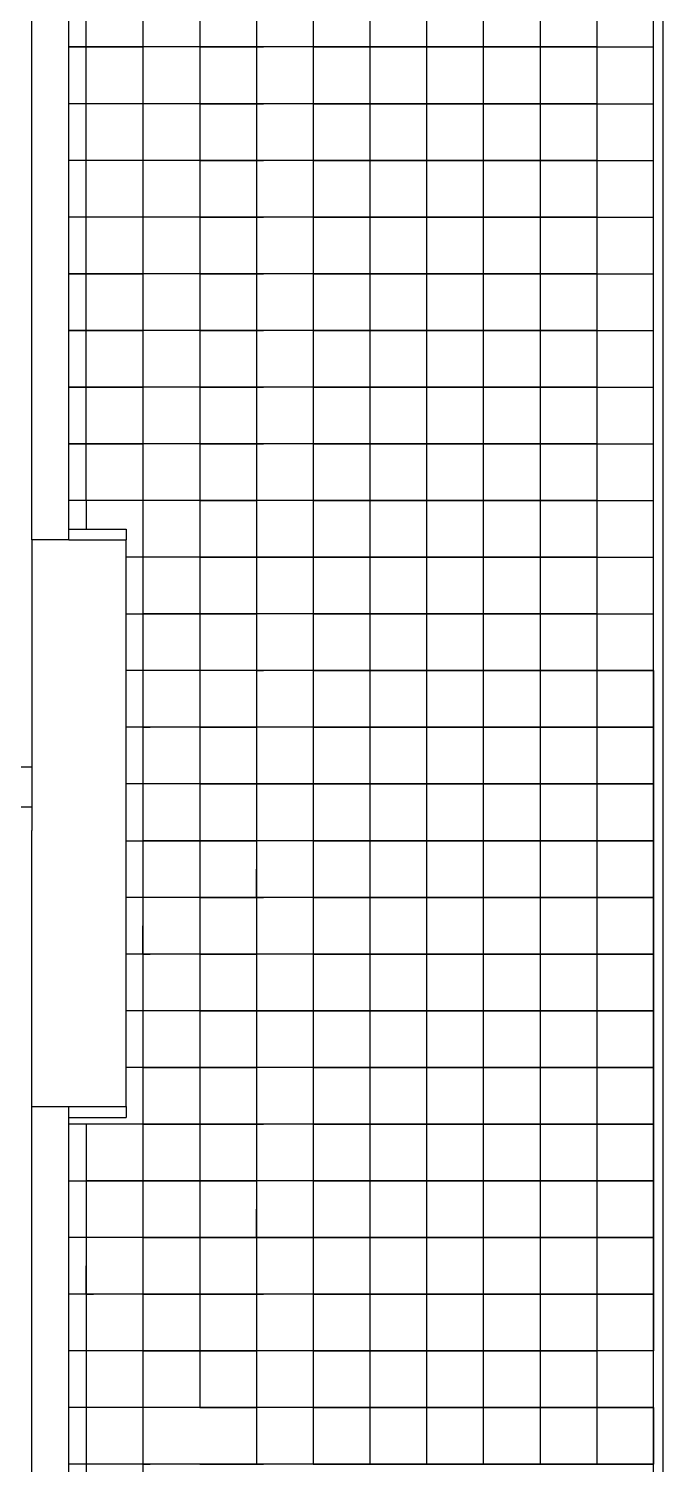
# Model space of a CAD drawing. Header units: millimetres. Extents: x 2377 to 4712, y -254 to 3188.
# Drawn here: x 3152.4 to 3178.7, y 1051 to 1110.5 of the extents above; entities that cross this region are included whole.
import ezdxf

# ---------------------------------------------------------------- set-up
doc = ezdxf.new("R2010")
doc.units = ezdxf.units.MM

msp = doc.modelspace()

# ---------------------------------------------------------------- linework, layer by layer
at = {"transparency": 33554687}
for p, q in [((3178.339, 1006.305), (3178.339, 1168.966)), ((3178.746, 1006.305), (3178.746, 1168.966)), ((3152.563, 1089.34), (3152.563, 1148.133)), ((3154.101, 1089.34), (3154.101, 1148.133)), ((3157.173, 1147.409), (3157.173, 1076.857)), ((3159.525, 1147.409), (3159.525, 1088.615)), ((3154.822, 1109.781), (3154.822, 1112.133)), ((3161.877, 1112.133), (3161.877, 1109.781)), ((3164.228, 1112.133), (3164.228, 1109.781)), ((3166.58, 1112.133), (3166.58, 1109.781)), ((3168.932, 1112.133), (3168.932, 1109.781)), ((3171.284, 1112.133), (3171.284, 1109.781)), ((3173.635, 1112.133), (3173.635, 1109.781)), ((3175.987, 1112.133), (3175.987, 1109.781)), ((3154.101, 1109.781), (3157.173, 1109.781)), ((3157.173, 1109.781), (3154.101, 1109.781)), ((3154.822, 1107.429), (3154.822, 1109.781)), ((3164.228, 1109.781), (3157.173, 1109.781)), ((3159.525, 1109.781), (3157.173, 1109.781)), ((3161.877, 1109.781), (3159.525, 1109.781)), ((3159.525, 1109.781), (3161.877, 1109.781)), ((3161.877, 1109.781), (3162.176, 1109.781)), ((3161.877, 1109.781), (3161.877, 1107.429)), ((3164.228, 1109.781), (3161.877, 1109.781)), ((3166.58, 1109.781), (3164.228, 1109.781)), ((3164.228, 1109.781), (3164.228, 1107.429)), ((3164.228, 1109.781), (3166.58, 1109.781)), ((3166.58, 1109.781), (3164.228, 1109.781)), ((3164.228, 1109.781), (3166.58, 1109.781)), ((3168.932, 1109.781), (3166.58, 1109.781)), ((3166.58, 1109.781), (3166.58, 1107.429)), ((3166.58, 1109.781), (3168.932, 1109.781)), ((3168.932, 1109.781), (3166.58, 1109.781)), ((3166.58, 1109.781), (3168.932, 1109.781)), ((3171.284, 1109.781), (3168.932, 1109.781)), ((3168.932, 1109.781), (3168.932, 1107.429)), ((3168.932, 1109.781), (3171.284, 1109.781)), ((3171.284, 1109.781), (3168.932, 1109.781)), ((3168.932, 1109.781), (3171.284, 1109.781)), ((3173.635, 1109.781), (3171.284, 1109.781)), ((3171.284, 1109.781), (3171.284, 1107.429)), ((3171.284, 1109.781), (3173.635, 1109.781)), ((3173.635, 1109.781), (3171.284, 1109.781)), ((3171.284, 1109.781), (3173.635, 1109.781)), ((3175.987, 1109.781), (3173.635, 1109.781)), ((3173.635, 1109.781), (3173.635, 1107.429)), ((3173.635, 1109.781), (3178.339, 1109.781)), ((3175.987, 1109.781), (3173.635, 1109.781)), ((3173.635, 1109.781), (3178.339, 1109.781)), ((3175.987, 1109.781), (3175.987, 1107.429)), ((3157.173, 1107.429), (3154.101, 1107.429)), ((3154.822, 1105.077), (3154.822, 1107.429)), ((3164.228, 1107.429), (3157.173, 1107.429)), ((3159.525, 1107.429), (3157.173, 1107.429)), ((3161.877, 1107.429), (3159.525, 1107.429)), ((3159.525, 1107.429), (3161.877, 1107.429)), ((3161.877, 1107.429), (3162.176, 1107.429)), ((3161.877, 1107.429), (3161.877, 1105.077)), ((3164.228, 1107.429), (3161.877, 1107.429)), ((3166.58, 1107.429), (3164.228, 1107.429)), ((3164.228, 1107.429), (3164.228, 1105.077)), ((3164.228, 1107.429), (3166.58, 1107.429)), ((3166.58, 1107.429), (3164.228, 1107.429)), ((3164.228, 1107.429), (3166.58, 1107.429)), ((3168.932, 1107.429), (3166.58, 1107.429)), ((3166.58, 1107.429), (3166.58, 1105.077)), ((3166.58, 1107.429), (3168.932, 1107.429)), ((3168.932, 1107.429), (3166.58, 1107.429)), ((3166.58, 1107.429), (3168.932, 1107.429)), ((3171.284, 1107.429), (3168.932, 1107.429)), ((3168.932, 1107.429), (3168.932, 1105.077)), ((3168.932, 1107.429), (3171.284, 1107.429)), ((3171.284, 1107.429), (3168.932, 1107.429)), ((3168.932, 1107.429), (3171.284, 1107.429)), ((3173.635, 1107.429), (3171.284, 1107.429)), ((3171.284, 1107.429), (3171.284, 1105.077)), ((3171.284, 1107.429), (3173.635, 1107.429)), ((3173.635, 1107.429), (3171.284, 1107.429)), ((3171.284, 1107.429), (3173.635, 1107.429)), ((3175.987, 1107.429), (3173.635, 1107.429)), ((3173.635, 1107.429), (3173.635, 1105.077)), ((3173.635, 1107.429), (3178.339, 1107.429)), ((3175.987, 1107.429), (3173.635, 1107.429)), ((3173.635, 1107.429), (3178.339, 1107.429)), ((3175.987, 1107.429), (3175.987, 1105.077)), ((3157.173, 1105.077), (3154.101, 1105.077)), ((3154.822, 1102.726), (3154.822, 1105.077)), ((3164.228, 1105.077), (3157.173, 1105.077)), ((3159.525, 1105.077), (3157.173, 1105.077)), ((3161.877, 1105.077), (3159.525, 1105.077)), ((3159.525, 1105.077), (3161.877, 1105.077)), ((3161.877, 1105.077), (3162.176, 1105.077)), ((3161.877, 1105.077), (3161.877, 1102.726)), ((3164.228, 1105.077), (3161.877, 1105.077)), ((3166.58, 1105.077), (3164.228, 1105.077)), ((3164.228, 1105.077), (3164.228, 1102.726)), ((3164.228, 1105.077), (3166.58, 1105.077)), ((3166.58, 1105.077), (3164.228, 1105.077)), ((3164.228, 1105.077), (3166.58, 1105.077)), ((3168.932, 1105.077), (3166.58, 1105.077)), ((3166.58, 1105.077), (3166.58, 1102.726)), ((3166.58, 1105.077), (3168.932, 1105.077)), ((3168.932, 1105.077), (3166.58, 1105.077)), ((3166.58, 1105.077), (3168.932, 1105.077)), ((3171.284, 1105.077), (3168.932, 1105.077)), ((3168.932, 1105.077), (3168.932, 1102.726)), ((3168.932, 1105.077), (3171.284, 1105.077)), ((3171.284, 1105.077), (3168.932, 1105.077)), ((3168.932, 1105.077), (3171.284, 1105.077)), ((3173.635, 1105.077), (3171.284, 1105.077)), ((3171.284, 1105.077), (3171.284, 1102.726)), ((3171.284, 1105.077), (3173.635, 1105.077)), ((3173.635, 1105.077), (3171.284, 1105.077)), ((3171.284, 1105.077), (3173.635, 1105.077)), ((3175.987, 1105.077), (3173.635, 1105.077)), ((3173.635, 1105.077), (3173.635, 1102.726)), ((3173.635, 1105.077), (3178.339, 1105.077)), ((3175.987, 1105.077), (3173.635, 1105.077)), ((3173.635, 1105.077), (3178.339, 1105.077)), ((3175.987, 1105.077), (3175.987, 1102.726)), ((3157.173, 1102.726), (3154.101, 1102.726)), ((3154.822, 1100.374), (3154.822, 1102.726)), ((3164.228, 1102.726), (3157.173, 1102.726)), ((3159.525, 1102.726), (3157.173, 1102.726)), ((3161.877, 1102.726), (3159.525, 1102.726)), ((3159.525, 1102.726), (3161.877, 1102.726)), ((3161.877, 1102.726), (3162.176, 1102.726)), ((3161.877, 1102.726), (3161.877, 1100.374)), ((3164.228, 1102.726), (3161.877, 1102.726)), ((3166.58, 1102.726), (3164.228, 1102.726)), ((3164.228, 1102.726), (3164.228, 1100.374)), ((3164.228, 1102.726), (3166.58, 1102.726)), ((3166.58, 1102.726), (3164.228, 1102.726)), ((3164.228, 1102.726), (3166.58, 1102.726)), ((3168.932, 1102.726), (3166.58, 1102.726)), ((3166.58, 1102.726), (3166.58, 1100.374)), ((3166.58, 1102.726), (3168.932, 1102.726)), ((3168.932, 1102.726), (3166.58, 1102.726)), ((3166.58, 1102.726), (3168.932, 1102.726)), ((3171.284, 1102.726), (3168.932, 1102.726)), ((3168.932, 1102.726), (3168.932, 1100.374)), ((3168.932, 1102.726), (3171.284, 1102.726)), ((3171.284, 1102.726), (3168.932, 1102.726)), ((3168.932, 1102.726), (3171.284, 1102.726)), ((3173.635, 1102.726), (3171.284, 1102.726)), ((3171.284, 1102.726), (3171.284, 1100.374)), ((3171.284, 1102.726), (3173.635, 1102.726)), ((3173.635, 1102.726), (3171.284, 1102.726)), ((3171.284, 1102.726), (3173.635, 1102.726)), ((3175.987, 1102.726), (3173.635, 1102.726)), ((3173.635, 1102.726), (3173.635, 1100.374)), ((3173.635, 1102.726), (3178.339, 1102.726)), ((3175.987, 1102.726), (3173.635, 1102.726)), ((3173.635, 1102.726), (3178.339, 1102.726)), ((3175.987, 1102.726), (3175.987, 1100.374)), ((3154.101, 1100.374), (3157.173, 1100.374)), ((3157.173, 1100.374), (3154.101, 1100.374)), ((3154.822, 1098.022), (3154.822, 1100.374)), ((3164.228, 1100.374), (3157.173, 1100.374)), ((3159.525, 1100.374), (3157.173, 1100.374)), ((3161.877, 1100.374), (3159.525, 1100.374)), ((3159.525, 1100.374), (3161.877, 1100.374)), ((3161.877, 1100.374), (3162.176, 1100.374)), ((3161.877, 1100.374), (3161.877, 1098.022)), ((3164.228, 1100.374), (3161.877, 1100.374)), ((3166.58, 1100.374), (3164.228, 1100.374)), ((3164.228, 1100.374), (3164.228, 1098.022)), ((3164.228, 1100.374), (3166.58, 1100.374)), ((3166.58, 1100.374), (3164.228, 1100.374)), ((3164.228, 1100.374), (3166.58, 1100.374)), ((3168.932, 1100.374), (3166.58, 1100.374)), ((3166.58, 1100.374), (3166.58, 1098.022)), ((3166.58, 1100.374), (3168.932, 1100.374)), ((3168.932, 1100.374), (3166.58, 1100.374)), ((3166.58, 1100.374), (3168.932, 1100.374)), ((3171.284, 1100.374), (3168.932, 1100.374)), ((3168.932, 1100.374), (3168.932, 1098.022)), ((3168.932, 1100.374), (3171.284, 1100.374)), ((3171.284, 1100.374), (3168.932, 1100.374)), ((3168.932, 1100.374), (3171.284, 1100.374)), ((3173.635, 1100.374), (3171.284, 1100.374)), ((3171.284, 1100.374), (3171.284, 1098.022)), ((3171.284, 1100.374), (3173.635, 1100.374)), ((3173.635, 1100.374), (3171.284, 1100.374)), ((3171.284, 1100.374), (3173.635, 1100.374)), ((3175.987, 1100.374), (3173.635, 1100.374)), ((3173.635, 1100.374), (3173.635, 1098.022)), ((3173.635, 1100.374), (3178.339, 1100.374)), ((3175.987, 1100.374), (3173.635, 1100.374)), ((3173.635, 1100.374), (3178.339, 1100.374)), ((3175.987, 1100.374), (3175.987, 1098.022)), ((3154.101, 1098.022), (3157.173, 1098.022)), ((3157.173, 1098.022), (3154.101, 1098.022)), ((3154.822, 1095.671), (3154.822, 1098.022)), ((3164.228, 1098.022), (3157.173, 1098.022)), ((3159.525, 1098.022), (3157.173, 1098.022)), ((3161.877, 1098.022), (3159.525, 1098.022)), ((3159.525, 1098.022), (3161.877, 1098.022)), ((3161.877, 1098.022), (3162.176, 1098.022)), ((3161.877, 1098.022), (3161.877, 1095.671)), ((3164.228, 1098.022), (3161.877, 1098.022)), ((3166.58, 1098.022), (3164.228, 1098.022)), ((3164.228, 1098.022), (3164.228, 1095.671)), ((3164.228, 1098.022), (3166.58, 1098.022)), ((3166.58, 1098.022), (3164.228, 1098.022)), ((3164.228, 1098.022), (3166.58, 1098.022)), ((3168.932, 1098.022), (3166.58, 1098.022)), ((3166.58, 1098.022), (3166.58, 1095.671)), ((3166.58, 1098.022), (3168.932, 1098.022)), ((3168.932, 1098.022), (3166.58, 1098.022)), ((3166.58, 1098.022), (3168.932, 1098.022)), ((3171.284, 1098.022), (3168.932, 1098.022)), ((3168.932, 1098.022), (3168.932, 1095.671)), ((3168.932, 1098.022), (3171.284, 1098.022)), ((3171.284, 1098.022), (3168.932, 1098.022)), ((3168.932, 1098.022), (3171.284, 1098.022)), ((3173.635, 1098.022), (3171.284, 1098.022)), ((3171.284, 1098.022), (3171.284, 1095.671)), ((3171.284, 1098.022), (3173.635, 1098.022)), ((3173.635, 1098.022), (3171.284, 1098.022)), ((3171.284, 1098.022), (3173.635, 1098.022)), ((3175.987, 1098.022), (3173.635, 1098.022)), ((3173.635, 1098.022), (3173.635, 1095.671)), ((3173.635, 1098.022), (3178.339, 1098.022)), ((3175.987, 1098.022), (3173.635, 1098.022)), ((3173.635, 1098.022), (3178.339, 1098.022)), ((3175.987, 1098.022), (3175.987, 1095.671)), ((3154.101, 1095.671), (3157.173, 1095.671)), ((3157.173, 1095.671), (3154.101, 1095.671)), ((3154.822, 1093.319), (3154.822, 1095.671)), ((3164.228, 1095.671), (3157.173, 1095.671)), ((3159.525, 1095.671), (3157.173, 1095.671)), ((3161.877, 1095.671), (3159.525, 1095.671)), ((3159.525, 1095.671), (3161.877, 1095.671)), ((3161.877, 1095.671), (3162.176, 1095.671)), ((3161.877, 1095.671), (3161.877, 1093.319)), ((3164.228, 1095.671), (3161.877, 1095.671)), ((3166.58, 1095.671), (3164.228, 1095.671)), ((3164.228, 1095.671), (3164.228, 1093.319)), ((3164.228, 1095.671), (3166.58, 1095.671)), ((3166.58, 1095.671), (3164.228, 1095.671)), ((3164.228, 1095.671), (3166.58, 1095.671)), ((3168.932, 1095.671), (3166.58, 1095.671)), ((3166.58, 1095.671), (3166.58, 1093.319)), ((3166.58, 1095.671), (3168.932, 1095.671)), ((3168.932, 1095.671), (3166.58, 1095.671)), ((3166.58, 1095.671), (3168.932, 1095.671)), ((3171.284, 1095.671), (3168.932, 1095.671)), ((3168.932, 1095.671), (3168.932, 1093.319)), ((3168.932, 1095.671), (3171.284, 1095.671)), ((3171.284, 1095.671), (3168.932, 1095.671)), ((3168.932, 1095.671), (3171.284, 1095.671)), ((3173.635, 1095.671), (3171.284, 1095.671)), ((3171.284, 1095.671), (3171.284, 1093.319)), ((3171.284, 1095.671), (3173.635, 1095.671)), ((3173.635, 1095.671), (3171.284, 1095.671)), ((3171.284, 1095.671), (3173.635, 1095.671)), ((3175.987, 1095.671), (3173.635, 1095.671)), ((3173.635, 1095.671), (3173.635, 1093.319)), ((3173.635, 1095.671), (3178.339, 1095.671)), ((3175.987, 1095.671), (3173.635, 1095.671)), ((3173.635, 1095.671), (3178.339, 1095.671)), ((3175.987, 1095.671), (3175.987, 1093.319)), ((3154.101, 1093.319), (3157.173, 1093.319)), ((3157.173, 1093.319), (3154.101, 1093.319)), ((3154.822, 1090.967), (3154.822, 1093.319)), ((3164.228, 1093.319), (3157.173, 1093.319)), ((3159.525, 1093.319), (3157.173, 1093.319)), ((3161.877, 1093.319), (3159.525, 1093.319)), ((3159.525, 1093.319), (3161.877, 1093.319)), ((3161.877, 1093.319), (3162.176, 1093.319)), ((3161.877, 1093.319), (3161.877, 1090.967)), ((3161.877, 1093.319), (3161.877, 1088.615)), ((3164.228, 1093.319), (3161.877, 1093.319)), ((3166.58, 1093.319), (3164.228, 1093.319)), ((3164.228, 1093.319), (3164.228, 1090.967)), ((3164.228, 1093.319), (3166.58, 1093.319)), ((3166.58, 1093.319), (3164.228, 1093.319)), ((3164.228, 1093.319), (3166.58, 1093.319)), ((3168.932, 1093.319), (3166.58, 1093.319)), ((3166.58, 1093.319), (3166.58, 1090.967)), ((3166.58, 1093.319), (3168.932, 1093.319)), ((3168.932, 1093.319), (3166.58, 1093.319)), ((3166.58, 1093.319), (3168.932, 1093.319)), ((3171.284, 1093.319), (3168.932, 1093.319)), ((3168.932, 1093.319), (3168.932, 1090.967)), ((3168.932, 1093.319), (3171.284, 1093.319)), ((3171.284, 1093.319), (3168.932, 1093.319)), ((3168.932, 1093.319), (3171.284, 1093.319)), ((3173.635, 1093.319), (3171.284, 1093.319)), ((3171.284, 1093.319), (3171.284, 1090.967)), ((3171.284, 1093.319), (3173.635, 1093.319)), ((3173.635, 1093.319), (3171.284, 1093.319)), ((3171.284, 1093.319), (3173.635, 1093.319)), ((3175.987, 1093.319), (3173.635, 1093.319)), ((3173.635, 1093.319), (3173.635, 1090.967)), ((3173.635, 1093.319), (3178.339, 1093.319)), ((3175.987, 1093.319), (3173.635, 1093.319)), ((3173.635, 1093.319), (3178.339, 1093.319)), ((3175.987, 1093.319), (3175.987, 1090.967)), ((3157.173, 1090.967), (3154.101, 1090.967)), ((3154.822, 1090.967), (3154.822, 1089.783)), ((3159.525, 1090.967), (3157.173, 1090.967)), ((3161.877, 1090.967), (3159.525, 1090.967)), ((3159.525, 1090.967), (3161.877, 1090.967)), ((3164.228, 1090.967), (3161.877, 1090.967)), ((3161.877, 1090.967), (3161.877, 1088.615)), ((3161.877, 1090.967), (3161.877, 1088.615)), ((3166.58, 1090.967), (3164.228, 1090.967)), ((3164.228, 1090.967), (3164.228, 1088.615)), ((3164.228, 1090.967), (3166.58, 1090.967)), ((3168.932, 1090.967), (3166.58, 1090.967)), ((3166.58, 1090.967), (3166.58, 1088.615)), ((3166.58, 1090.967), (3168.932, 1090.967)), ((3171.284, 1090.967), (3168.932, 1090.967)), ((3168.932, 1090.967), (3168.932, 1088.615)), ((3168.932, 1090.967), (3171.284, 1090.967)), ((3173.635, 1090.967), (3171.284, 1090.967)), ((3171.284, 1090.967), (3171.284, 1088.615)), ((3171.284, 1090.967), (3173.635, 1090.967)), ((3175.987, 1090.967), (3173.635, 1090.967)), ((3173.635, 1090.967), (3173.635, 1088.615)), ((3173.635, 1090.967), (3178.339, 1090.967)), ((3175.987, 1090.967), (3175.987, 1088.615)), ((3154.101, 1089.34), (3152.563, 1089.34)), ((3152.563, 1089.34), (3152.563, 1081.501)), ((3154.101, 1089.34), (3154.101, 1089.783)), ((3154.101, 1089.783), (3156.482, 1089.783)), ((3154.101, 1089.34), (3156.482, 1089.34)), ((3154.101, 1089.34), (3156.482, 1089.34)), ((3156.482, 1089.783), (3156.482, 1089.34)), ((3156.482, 1065.823), (3156.482, 1089.34)), ((3159.525, 1088.615), (3156.482, 1088.615)), ((3161.877, 1088.615), (3159.525, 1088.615)), ((3159.525, 1088.615), (3159.525, 1086.264)), ((3159.525, 1088.615), (3161.877, 1088.615)), ((3164.228, 1088.615), (3161.877, 1088.615)), ((3161.877, 1088.615), (3164.228, 1088.615)), ((3161.877, 1088.615), (3161.877, 1086.264)), ((3161.877, 1088.615), (3161.877, 1086.264)), ((3166.58, 1088.615), (3164.228, 1088.615)), ((3164.228, 1088.615), (3164.228, 1086.264)), ((3164.228, 1088.615), (3166.58, 1088.615)), ((3168.932, 1088.615), (3166.58, 1088.615)), ((3166.58, 1088.615), (3166.58, 1086.264)), ((3166.58, 1088.615), (3168.932, 1088.615)), ((3171.284, 1088.615), (3168.932, 1088.615)), ((3168.932, 1088.615), (3168.932, 1086.264)), ((3168.932, 1088.615), (3171.284, 1088.615)), ((3173.635, 1088.615), (3171.284, 1088.615)), ((3171.284, 1088.615), (3171.284, 1083.912)), ((3171.284, 1088.615), (3173.635, 1088.615)), ((3175.987, 1088.615), (3173.635, 1088.615)), ((3173.635, 1088.615), (3173.635, 1083.912)), ((3173.635, 1088.615), (3178.339, 1088.615)), ((3175.987, 1088.615), (3175.987, 1083.912)), ((3156.482, 1086.264), (3159.525, 1086.264)), ((3159.525, 1086.264), (3157.173, 1086.264)), ((3159.525, 1086.264), (3159.525, 1079.208)), ((3161.877, 1086.264), (3159.525, 1086.264)), ((3159.525, 1086.264), (3161.877, 1086.264)), ((3161.877, 1086.264), (3161.877, 1079.208)), ((3164.228, 1086.264), (3161.877, 1086.264)), ((3164.228, 1086.264), (3164.228, 1081.56)), ((3166.58, 1086.264), (3164.228, 1086.264)), ((3164.228, 1086.264), (3166.58, 1086.264)), ((3166.58, 1086.264), (3166.58, 1081.56)), ((3168.932, 1086.264), (3166.58, 1086.264)), ((3166.58, 1086.264), (3168.932, 1086.264)), ((3168.932, 1086.264), (3168.932, 1081.56)), ((3171.284, 1086.264), (3168.932, 1086.264)), ((3168.932, 1086.264), (3171.284, 1086.264)), ((3173.635, 1086.264), (3171.284, 1086.264)), ((3171.284, 1086.264), (3173.635, 1086.264)), ((3175.987, 1086.264), (3173.635, 1086.264)), ((3173.635, 1086.264), (3178.339, 1086.264)), ((3164.228, 1083.912), (3156.482, 1083.912)), ((3159.525, 1083.912), (3156.482, 1083.912)), ((3161.877, 1083.912), (3162.176, 1083.912)), ((3161.877, 1083.912), (3161.877, 1081.56)), ((3166.58, 1083.912), (3164.228, 1083.912)), ((3164.228, 1083.912), (3166.58, 1083.912)), ((3168.932, 1083.912), (3166.58, 1083.912)), ((3166.58, 1083.912), (3168.932, 1083.912)), ((3171.284, 1083.912), (3168.932, 1083.912)), ((3168.932, 1083.912), (3171.284, 1083.912)), ((3173.635, 1083.912), (3171.284, 1083.912)), ((3171.284, 1083.912), (3171.284, 1081.56)), ((3171.284, 1083.912), (3173.635, 1083.912)), ((3175.987, 1083.912), (3173.635, 1083.912)), ((3173.635, 1083.912), (3173.635, 1081.56)), ((3173.635, 1083.912), (3175.987, 1083.912)), ((3178.339, 1083.912), (3175.987, 1083.912)), ((3175.987, 1083.912), (3175.987, 1081.56)), ((3175.987, 1083.912), (3178.339, 1083.912)), ((3178.339, 1083.912), (3178.339, 1081.56)), ((3152.563, 1081.501), (3152.563, 1077.279)), ((3159.525, 1081.56), (3156.482, 1081.56)), ((3157.173, 1081.56), (3157.473, 1081.56)), ((3157.173, 1081.56), (3157.173, 1079.208)), ((3161.877, 1081.56), (3159.525, 1081.56)), ((3159.525, 1081.56), (3161.877, 1081.56)), ((3164.228, 1081.56), (3161.877, 1081.56)), ((3161.877, 1081.56), (3161.877, 1079.208)), ((3161.877, 1081.56), (3161.877, 1079.208)), ((3166.58, 1081.56), (3164.228, 1081.56)), ((3164.228, 1081.56), (3164.228, 1079.208)), ((3164.228, 1081.56), (3166.58, 1081.56)), ((3168.932, 1081.56), (3166.58, 1081.56)), ((3166.58, 1081.56), (3166.58, 1079.208)), ((3166.58, 1081.56), (3168.932, 1081.56)), ((3171.284, 1081.56), (3168.932, 1081.56)), ((3168.932, 1081.56), (3168.932, 1079.208)), ((3168.932, 1081.56), (3171.284, 1081.56)), ((3173.635, 1081.56), (3171.284, 1081.56)), ((3171.284, 1081.56), (3171.284, 1079.208)), ((3171.284, 1081.56), (3173.635, 1081.56)), ((3175.987, 1081.56), (3173.635, 1081.56)), ((3173.635, 1081.56), (3173.635, 1079.208)), ((3173.635, 1081.56), (3175.987, 1081.56)), ((3178.339, 1081.56), (3175.987, 1081.56)), ((3175.987, 1081.56), (3175.987, 1079.208)), ((3175.987, 1081.56), (3178.339, 1081.56)), ((3178.339, 1081.56), (3178.339, 1079.208)), ((3152.563, 1079.906), (3122.676, 1079.906)), ((3159.525, 1079.208), (3156.482, 1079.208)), ((3157.173, 1079.208), (3157.173, 1076.857)), ((3161.877, 1079.208), (3159.525, 1079.208)), ((3159.525, 1079.208), (3159.525, 1076.857)), ((3159.525, 1079.208), (3161.877, 1079.208)), ((3164.228, 1079.208), (3161.877, 1079.208)), ((3161.877, 1079.208), (3161.877, 1060.395)), ((3161.877, 1079.208), (3164.228, 1079.208)), ((3161.877, 1079.208), (3161.877, 1076.857)), ((3161.877, 1079.208), (3161.877, 1076.857)), ((3166.58, 1079.208), (3164.228, 1079.208)), ((3164.228, 1079.208), (3164.228, 1076.857)), ((3164.228, 1079.208), (3166.58, 1079.208)), ((3168.932, 1079.208), (3166.58, 1079.208)), ((3166.58, 1079.208), (3166.58, 1076.857)), ((3166.58, 1079.208), (3168.932, 1079.208)), ((3171.284, 1079.208), (3168.932, 1079.208)), ((3168.932, 1079.208), (3168.932, 1076.857)), ((3168.932, 1079.208), (3171.284, 1079.208)), ((3173.635, 1079.208), (3171.284, 1079.208)), ((3171.284, 1079.208), (3171.284, 1076.857)), ((3171.284, 1079.208), (3173.635, 1079.208)), ((3175.987, 1079.208), (3173.635, 1079.208)), ((3173.635, 1079.208), (3173.635, 1076.857)), ((3173.635, 1079.208), (3175.987, 1079.208)), ((3178.339, 1079.208), (3175.987, 1079.208)), ((3175.987, 1079.208), (3175.987, 1076.857)), ((3175.987, 1079.208), (3178.339, 1079.208)), ((3178.339, 1079.208), (3178.339, 1076.857)), ((3152.563, 1078.249), (3122.676, 1078.249)), ((3152.563, 1065.823), (3152.563, 1077.279)), ((3156.482, 1076.857), (3159.525, 1076.857)), ((3159.525, 1076.857), (3157.173, 1076.857)), ((3157.173, 1076.857), (3157.173, 1074.505)), ((3161.877, 1076.857), (3159.525, 1076.857)), ((3159.525, 1076.857), (3159.525, 1074.505)), ((3159.525, 1076.857), (3161.877, 1076.857)), ((3164.228, 1076.857), (3161.877, 1076.857)), ((3161.877, 1076.857), (3161.877, 1074.505)), ((3161.877, 1076.857), (3161.877, 1074.505)), ((3161.877, 1076.857), (3161.877, 1074.505)), ((3166.58, 1076.857), (3164.228, 1076.857)), ((3164.228, 1076.857), (3164.228, 1074.505)), ((3164.228, 1076.857), (3166.58, 1076.857)), ((3168.932, 1076.857), (3166.58, 1076.857)), ((3166.58, 1076.857), (3166.58, 1074.505)), ((3166.58, 1076.857), (3168.932, 1076.857)), ((3171.284, 1076.857), (3168.932, 1076.857)), ((3168.932, 1076.857), (3168.932, 1074.505)), ((3168.932, 1076.857), (3171.284, 1076.857)), ((3173.635, 1076.857), (3171.284, 1076.857)), ((3171.284, 1076.857), (3171.284, 1074.505)), ((3171.284, 1076.857), (3173.635, 1076.857)), ((3175.987, 1076.857), (3173.635, 1076.857)), ((3173.635, 1076.857), (3173.635, 1074.505)), ((3173.635, 1076.857), (3175.987, 1076.857)), ((3178.339, 1076.857), (3175.987, 1076.857)), ((3175.987, 1076.857), (3175.987, 1074.505)), ((3175.987, 1076.857), (3178.339, 1076.857)), ((3178.339, 1076.857), (3178.339, 1074.505)), ((3161.877, 1074.506), (3161.877, 1075.679)), ((3159.525, 1074.505), (3156.482, 1074.505)), ((3157.173, 1074.505), (3157.173, 1072.153)), ((3157.173, 1074.505), (3157.173, 1072.153)), ((3161.877, 1074.505), (3159.525, 1074.505)), ((3159.525, 1074.505), (3159.525, 1072.153)), ((3159.525, 1074.505), (3161.877, 1074.505)), ((3161.877, 1074.505), (3162.176, 1074.505)), ((3164.228, 1074.505), (3161.877, 1074.505)), ((3161.877, 1074.505), (3161.877, 1072.153)), ((3161.877, 1074.505), (3161.877, 1069.802)), ((3161.877, 1074.505), (3161.877, 1072.153)), ((3161.877, 1074.505), (3161.877, 1072.153)), ((3166.58, 1074.505), (3164.228, 1074.505)), ((3164.228, 1074.505), (3164.228, 1072.153)), ((3164.228, 1074.505), (3166.58, 1074.505)), ((3168.932, 1074.505), (3166.58, 1074.505)), ((3166.58, 1074.505), (3166.58, 1072.153)), ((3166.58, 1074.505), (3168.932, 1074.505)), ((3171.284, 1074.505), (3168.932, 1074.505)), ((3168.932, 1074.505), (3168.932, 1072.153)), ((3168.932, 1074.505), (3171.284, 1074.505)), ((3173.635, 1074.505), (3171.284, 1074.505)), ((3171.284, 1074.505), (3171.284, 1072.153)), ((3171.284, 1074.505), (3173.635, 1074.505)), ((3175.987, 1074.505), (3173.635, 1074.505)), ((3173.635, 1074.505), (3173.635, 1072.153)), ((3173.635, 1074.505), (3175.987, 1074.505)), ((3178.339, 1074.505), (3175.987, 1074.505)), ((3175.987, 1074.505), (3175.987, 1072.153)), ((3175.987, 1074.505), (3178.339, 1074.505)), ((3178.339, 1074.505), (3178.339, 1072.153)), ((3157.173, 1072.154), (3157.173, 1073.327)), ((3159.525, 1072.153), (3156.482, 1072.153)), ((3157.173, 1072.153), (3157.473, 1072.153)), ((3157.173, 1072.153), (3157.173, 1069.802)), ((3157.173, 1072.153), (3157.173, 1067.45)), ((3157.173, 1072.153), (3157.173, 1069.802)), ((3161.877, 1072.153), (3159.525, 1072.153)), ((3159.525, 1072.153), (3159.525, 1069.802)), ((3159.525, 1072.153), (3161.877, 1072.153)), ((3164.228, 1072.153), (3161.877, 1072.153)), ((3161.877, 1072.153), (3161.877, 1069.802)), ((3161.877, 1072.153), (3161.877, 1069.802)), ((3166.58, 1072.153), (3164.228, 1072.153)), ((3164.228, 1072.153), (3164.228, 1069.802)), ((3164.228, 1072.153), (3166.58, 1072.153)), ((3168.932, 1072.153), (3166.58, 1072.153)), ((3166.58, 1072.153), (3166.58, 1069.802)), ((3166.58, 1072.153), (3168.932, 1072.153)), ((3171.284, 1072.153), (3168.932, 1072.153)), ((3168.932, 1072.153), (3168.932, 1069.802)), ((3168.932, 1072.153), (3171.284, 1072.153)), ((3173.635, 1072.153), (3171.284, 1072.153)), ((3171.284, 1072.153), (3171.284, 1069.802)), ((3171.284, 1072.153), (3173.635, 1072.153)), ((3175.987, 1072.153), (3173.635, 1072.153)), ((3173.635, 1072.153), (3173.635, 1069.802)), ((3173.635, 1072.153), (3175.987, 1072.153)), ((3178.339, 1072.153), (3175.987, 1072.153)), ((3175.987, 1072.153), (3175.987, 1069.802)), ((3175.987, 1072.153), (3178.339, 1072.153)), ((3178.339, 1072.153), (3178.339, 1069.802)), ((3159.525, 1069.802), (3156.482, 1069.802)), ((3157.173, 1069.802), (3157.173, 1067.45)), ((3161.877, 1069.802), (3159.525, 1069.802)), ((3159.525, 1069.802), (3159.525, 1067.45)), ((3159.525, 1069.802), (3161.877, 1069.802)), ((3164.228, 1069.802), (3161.877, 1069.802)), ((3161.877, 1069.802), (3161.877, 1060.395)), ((3161.877, 1069.802), (3164.228, 1069.802)), ((3161.877, 1069.802), (3161.877, 1067.45)), ((3161.877, 1069.802), (3162.176, 1069.802)), ((3161.877, 1069.802), (3161.877, 1067.45)), ((3161.877, 1069.802), (3161.877, 1065.098)), ((3161.877, 1069.802), (3162.176, 1069.802)), ((3161.877, 1069.802), (3161.877, 1067.45)), ((3166.58, 1069.802), (3164.228, 1069.802)), ((3164.228, 1069.802), (3164.228, 1067.45)), ((3164.228, 1069.802), (3166.58, 1069.802)), ((3168.932, 1069.802), (3166.58, 1069.802)), ((3166.58, 1069.802), (3166.58, 1067.45)), ((3166.58, 1069.802), (3168.932, 1069.802)), ((3171.284, 1069.802), (3168.932, 1069.802)), ((3168.932, 1069.802), (3168.932, 1067.45)), ((3168.932, 1069.802), (3171.284, 1069.802)), ((3173.635, 1069.802), (3171.284, 1069.802)), ((3171.284, 1069.802), (3171.284, 1067.45)), ((3171.284, 1069.802), (3173.635, 1069.802)), ((3175.987, 1069.802), (3173.635, 1069.802)), ((3173.635, 1069.802), (3173.635, 1067.45)), ((3173.635, 1069.802), (3175.987, 1069.802)), ((3178.339, 1069.802), (3175.987, 1069.802)), ((3175.987, 1069.802), (3175.987, 1067.45)), ((3175.987, 1069.802), (3178.339, 1069.802)), ((3178.339, 1069.802), (3178.339, 1067.45)), ((3157.173, 1067.45), (3156.482, 1067.45)), ((3159.525, 1067.45), (3157.173, 1067.45)), ((3157.173, 1067.45), (3157.173, 1065.098)), ((3157.173, 1067.45), (3159.525, 1067.45)), ((3159.525, 1067.45), (3157.173, 1067.45)), ((3157.173, 1067.45), (3159.525, 1067.45)), ((3157.173, 1067.45), (3157.473, 1067.45)), ((3157.173, 1067.45), (3157.473, 1067.45)), ((3161.877, 1067.45), (3159.525, 1067.45)), ((3159.525, 1067.45), (3159.525, 1065.098)), ((3159.525, 1067.45), (3161.877, 1067.45)), ((3161.877, 1067.45), (3159.525, 1067.45)), ((3159.525, 1067.45), (3161.877, 1067.45)), ((3164.228, 1067.45), (3161.877, 1067.45)), ((3161.877, 1067.45), (3161.877, 1065.098)), ((3161.877, 1067.45), (3161.877, 1065.098)), ((3161.877, 1067.45), (3161.877, 1065.098)), ((3166.58, 1067.45), (3164.228, 1067.45)), ((3164.228, 1067.45), (3164.228, 1065.098)), ((3164.228, 1067.45), (3166.58, 1067.45)), ((3168.932, 1067.45), (3166.58, 1067.45)), ((3166.58, 1067.45), (3166.58, 1065.098)), ((3166.58, 1067.45), (3168.932, 1067.45)), ((3171.284, 1067.45), (3168.932, 1067.45)), ((3168.932, 1067.45), (3168.932, 1065.098)), ((3168.932, 1067.45), (3171.284, 1067.45)), ((3173.635, 1067.45), (3171.284, 1067.45)), ((3171.284, 1067.45), (3171.284, 1065.098)), ((3171.284, 1067.45), (3173.635, 1067.45)), ((3175.987, 1067.45), (3173.635, 1067.45)), ((3173.635, 1067.45), (3173.635, 1065.098)), ((3173.635, 1067.45), (3175.987, 1067.45)), ((3178.339, 1067.45), (3175.987, 1067.45)), ((3175.987, 1067.45), (3175.987, 1065.098)), ((3175.987, 1067.45), (3178.339, 1067.45)), ((3178.339, 1067.45), (3178.339, 1065.098)), ((3152.563, 1065.823), (3156.482, 1065.823)), ((3152.563, 1065.38), (3152.563, 1065.823)), ((3152.563, 1026.184), (3152.563, 1065.38)), ((3154.101, 1065.38), (3154.101, 1065.823)), ((3154.101, 1026.184), (3154.101, 1065.38)), ((3154.101, 1065.38), (3156.482, 1065.38)), ((3154.101, 1065.38), (3156.482, 1065.38)), ((3156.482, 1065.823), (3156.482, 1065.38)), ((3157.173, 1065.098), (3154.101, 1065.098)), ((3154.822, 1065.098), (3154.822, 1062.746)), ((3159.525, 1065.098), (3157.173, 1065.098)), ((3157.173, 1065.098), (3157.173, 1062.746)), ((3157.173, 1065.098), (3159.525, 1065.098)), ((3161.877, 1065.098), (3159.525, 1065.098)), ((3159.525, 1065.098), (3159.525, 1062.746)), ((3159.525, 1065.098), (3161.877, 1065.098)), ((3161.877, 1065.098), (3162.176, 1065.098)), ((3164.228, 1065.098), (3161.877, 1065.098)), ((3161.877, 1065.098), (3161.877, 1062.746)), ((3161.877, 1065.098), (3161.877, 1060.395)), ((3161.877, 1065.098), (3161.877, 1062.746)), ((3161.877, 1065.098), (3161.877, 1062.746)), ((3166.58, 1065.098), (3164.228, 1065.098)), ((3164.228, 1065.098), (3164.228, 1062.746)), ((3164.228, 1065.098), (3166.58, 1065.098)), ((3168.932, 1065.098), (3166.58, 1065.098)), ((3166.58, 1065.098), (3166.58, 1062.746)), ((3166.58, 1065.098), (3168.932, 1065.098)), ((3171.284, 1065.098), (3168.932, 1065.098)), ((3168.932, 1065.098), (3168.932, 1062.746)), ((3168.932, 1065.098), (3171.284, 1065.098)), ((3173.635, 1065.098), (3171.284, 1065.098)), ((3171.284, 1065.098), (3171.284, 1062.746)), ((3171.284, 1065.098), (3173.635, 1065.098)), ((3175.987, 1065.098), (3173.635, 1065.098)), ((3173.635, 1065.098), (3173.635, 1062.746)), ((3173.635, 1065.098), (3175.987, 1065.098)), ((3178.339, 1065.098), (3175.987, 1065.098)), ((3175.987, 1065.098), (3175.987, 1062.746)), ((3175.987, 1065.098), (3178.339, 1065.098)), ((3178.339, 1065.098), (3178.339, 1062.746)), ((3154.101, 1062.746), (3157.173, 1062.746)), ((3157.173, 1062.746), (3154.822, 1062.746)), ((3154.822, 1062.746), (3154.822, 1060.395)), ((3159.525, 1062.746), (3157.173, 1062.746)), ((3157.173, 1062.746), (3157.173, 1060.395)), ((3157.173, 1062.746), (3159.525, 1062.746)), ((3161.877, 1062.746), (3159.525, 1062.746)), ((3159.525, 1062.746), (3159.525, 1060.395)), ((3159.525, 1062.746), (3161.877, 1062.746)), ((3164.228, 1062.746), (3161.877, 1062.746)), ((3161.877, 1062.746), (3161.877, 1060.395)), ((3161.877, 1062.746), (3161.877, 1060.395)), ((3161.877, 1062.746), (3161.877, 1060.395)), ((3166.58, 1062.746), (3164.228, 1062.746)), ((3164.228, 1062.746), (3164.228, 1060.395)), ((3164.228, 1062.746), (3166.58, 1062.746)), ((3168.932, 1062.746), (3166.58, 1062.746)), ((3166.58, 1062.746), (3166.58, 1060.395)), ((3166.58, 1062.746), (3168.932, 1062.746)), ((3171.284, 1062.746), (3168.932, 1062.746)), ((3168.932, 1062.746), (3168.932, 1060.395)), ((3168.932, 1062.746), (3171.284, 1062.746)), ((3173.635, 1062.746), (3171.284, 1062.746)), ((3171.284, 1062.746), (3171.284, 1060.395)), ((3171.284, 1062.746), (3173.635, 1062.746)), ((3175.987, 1062.746), (3173.635, 1062.746)), ((3173.635, 1062.746), (3173.635, 1060.395)), ((3173.635, 1062.746), (3175.987, 1062.746)), ((3178.339, 1062.746), (3175.987, 1062.746)), ((3175.987, 1062.746), (3175.987, 1060.395)), ((3175.987, 1062.746), (3178.339, 1062.746)), ((3178.339, 1062.746), (3178.339, 1060.395)), ((3161.877, 1060.395), (3161.877, 1061.568)), ((3157.173, 1060.395), (3154.101, 1060.395)), ((3154.822, 1060.395), (3154.822, 1058.043)), ((3159.525, 1060.395), (3157.173, 1060.395)), ((3157.173, 1060.395), (3157.173, 1058.043)), ((3157.173, 1060.395), (3159.525, 1060.395)), ((3161.877, 1060.395), (3159.525, 1060.395)), ((3159.525, 1060.395), (3159.525, 1058.043)), ((3159.525, 1060.395), (3161.877, 1060.395)), ((3164.228, 1060.395), (3161.877, 1060.395)), ((3161.877, 1060.395), (3164.228, 1060.395)), ((3164.228, 1060.395), (3161.877, 1060.395)), ((3161.877, 1060.395), (3161.877, 1058.043)), ((3161.877, 1060.395), (3161.877, 1058.043)), ((3161.877, 1060.395), (3162.176, 1060.395)), ((3161.877, 1060.395), (3161.877, 1058.043)), ((3161.877, 1060.395), (3161.877, 1055.691)), ((3161.877, 1060.395), (3161.877, 1058.043)), ((3166.58, 1060.395), (3164.228, 1060.395)), ((3164.228, 1060.395), (3166.58, 1060.395)), ((3166.58, 1060.395), (3164.228, 1060.395)), ((3164.228, 1060.395), (3164.228, 1053.339)), ((3164.228, 1060.395), (3166.58, 1060.395)), ((3168.932, 1060.395), (3166.58, 1060.395)), ((3166.58, 1060.395), (3168.932, 1060.395)), ((3168.932, 1060.395), (3166.58, 1060.395)), ((3166.58, 1060.395), (3166.58, 1053.339)), ((3166.58, 1060.395), (3168.932, 1060.395)), ((3171.284, 1060.395), (3168.932, 1060.395)), ((3168.932, 1060.395), (3171.284, 1060.395)), ((3171.284, 1060.395), (3168.932, 1060.395)), ((3168.932, 1060.395), (3168.932, 1053.339)), ((3168.932, 1060.395), (3171.284, 1060.395)), ((3173.635, 1060.395), (3171.284, 1060.395)), ((3171.284, 1060.395), (3173.635, 1060.395)), ((3173.635, 1060.395), (3171.284, 1060.395)), ((3171.284, 1060.395), (3171.284, 1053.339)), ((3171.284, 1060.395), (3173.635, 1060.395)), ((3175.987, 1060.395), (3173.635, 1060.395)), ((3173.635, 1060.395), (3175.987, 1060.395)), ((3175.987, 1060.395), (3173.635, 1060.395)), ((3173.635, 1060.395), (3173.635, 1053.339)), ((3173.635, 1060.395), (3175.987, 1060.395)), ((3178.339, 1060.395), (3175.987, 1060.395)), ((3175.987, 1060.395), (3178.339, 1060.395)), ((3178.339, 1060.395), (3175.987, 1060.395)), ((3175.987, 1060.395), (3175.987, 1053.339)), ((3175.987, 1060.395), (3178.339, 1060.395)), ((3178.339, 1060.395), (3178.339, 1058.043)), ((3154.822, 1058.043), (3154.822, 1059.216)), ((3157.173, 1058.043), (3154.101, 1058.043)), ((3154.822, 1058.043), (3155.121, 1058.043)), ((3154.822, 1058.043), (3154.822, 1055.691)), ((3159.525, 1058.043), (3157.173, 1058.043)), ((3157.173, 1058.043), (3157.173, 1055.691)), ((3157.173, 1058.043), (3159.525, 1058.043)), ((3161.877, 1058.043), (3159.525, 1058.043)), ((3159.525, 1058.043), (3159.525, 1055.691)), ((3159.525, 1058.043), (3161.877, 1058.043)), ((3161.877, 1058.043), (3162.176, 1058.043)), ((3164.228, 1058.043), (3161.877, 1058.043)), ((3161.877, 1058.043), (3161.877, 1055.691)), ((3161.877, 1058.043), (3161.877, 1055.691)), ((3166.58, 1058.043), (3164.228, 1058.043)), ((3164.228, 1058.043), (3166.58, 1058.043)), ((3168.932, 1058.043), (3166.58, 1058.043)), ((3166.58, 1058.043), (3168.932, 1058.043)), ((3171.284, 1058.043), (3168.932, 1058.043)), ((3168.932, 1058.043), (3171.284, 1058.043)), ((3173.635, 1058.043), (3171.284, 1058.043)), ((3171.284, 1058.043), (3173.635, 1058.043)), ((3175.987, 1058.043), (3173.635, 1058.043)), ((3173.635, 1058.043), (3175.987, 1058.043)), ((3178.339, 1058.043), (3175.987, 1058.043)), ((3175.987, 1058.043), (3178.339, 1058.043)), ((3178.339, 1058.043), (3178.339, 1055.691)), ((3157.173, 1055.691), (3154.101, 1055.691)), ((3157.173, 1055.691), (3154.822, 1055.691)), ((3154.822, 1055.691), (3154.822, 1046.284)), ((3159.525, 1055.691), (3157.173, 1055.691)), ((3157.173, 1055.691), (3157.173, 1046.284)), ((3157.173, 1055.691), (3159.525, 1055.691)), ((3159.525, 1055.691), (3157.173, 1055.691)), ((3157.173, 1055.691), (3159.525, 1055.691)), ((3161.877, 1055.691), (3159.525, 1055.691)), ((3159.525, 1055.691), (3159.525, 1053.339)), ((3159.525, 1055.691), (3161.877, 1055.691)), ((3161.877, 1055.691), (3159.525, 1055.691)), ((3159.525, 1055.691), (3161.877, 1055.691)), ((3164.228, 1055.691), (3161.877, 1055.691)), ((3161.877, 1055.691), (3161.877, 1053.339)), ((3166.58, 1055.691), (3164.228, 1055.691)), ((3164.228, 1055.691), (3166.58, 1055.691)), ((3168.932, 1055.691), (3166.58, 1055.691)), ((3166.58, 1055.691), (3168.932, 1055.691)), ((3171.284, 1055.691), (3168.932, 1055.691)), ((3168.932, 1055.691), (3171.284, 1055.691)), ((3173.635, 1055.691), (3171.284, 1055.691)), ((3171.284, 1055.691), (3173.635, 1055.691)), ((3175.987, 1055.691), (3173.635, 1055.691)), ((3173.635, 1055.691), (3175.987, 1055.691)), ((3178.339, 1055.691), (3175.987, 1055.691)), ((3157.173, 1053.339), (3154.101, 1053.339)), ((3159.525, 1053.339), (3157.173, 1053.339)), ((3157.173, 1053.339), (3157.173, 1050.988)), ((3161.877, 1053.339), (3159.525, 1053.339)), ((3159.525, 1053.339), (3161.877, 1053.339)), ((3164.228, 1053.339), (3161.877, 1053.339)), ((3161.877, 1053.339), (3161.877, 1050.988)), ((3161.877, 1053.339), (3161.877, 1050.988)), ((3161.877, 1053.339), (3161.877, 1050.988)), ((3161.877, 1053.339), (3161.877, 1050.988)), ((3166.58, 1053.339), (3164.228, 1053.339)), ((3164.228, 1053.339), (3164.228, 1050.988)), ((3164.228, 1053.339), (3166.58, 1053.339)), ((3168.932, 1053.339), (3166.58, 1053.339)), ((3166.58, 1053.339), (3166.58, 1050.988)), ((3166.58, 1053.339), (3168.932, 1053.339)), ((3171.284, 1053.339), (3168.932, 1053.339)), ((3168.932, 1053.339), (3168.932, 1050.988)), ((3168.932, 1053.339), (3171.284, 1053.339)), ((3173.635, 1053.339), (3171.284, 1053.339)), ((3171.284, 1053.339), (3171.284, 1050.988)), ((3171.284, 1053.339), (3173.635, 1053.339)), ((3175.987, 1053.339), (3173.635, 1053.339)), ((3173.635, 1053.339), (3173.635, 1050.988)), ((3173.635, 1053.339), (3175.987, 1053.339)), ((3178.339, 1053.339), (3175.987, 1053.339)), ((3175.987, 1053.339), (3175.987, 1050.988)), ((3175.987, 1053.339), (3178.339, 1053.339)), ((3178.339, 1053.339), (3178.339, 1050.988)), ((3157.173, 1050.988), (3154.101, 1050.988)), ((3157.173, 1050.988), (3157.473, 1050.988)), ((3159.525, 1050.988), (3157.173, 1050.988)), ((3157.173, 1050.988), (3157.173, 1048.636)), ((3157.173, 1050.988), (3157.173, 1046.284)), ((3161.877, 1050.988), (3159.525, 1050.988)), ((3159.525, 1050.988), (3161.877, 1050.988)), ((3161.877, 1050.988), (3162.176, 1050.988)), ((3164.228, 1050.988), (3161.877, 1050.988)), ((3161.877, 1050.988), (3162.176, 1050.988)), ((3166.58, 1050.988), (3164.228, 1050.988)), ((3164.228, 1050.988), (3166.58, 1050.988)), ((3168.932, 1050.988), (3166.58, 1050.988)), ((3166.58, 1050.988), (3168.932, 1050.988)), ((3171.284, 1050.988), (3168.932, 1050.988)), ((3168.932, 1050.988), (3171.284, 1050.988)), ((3173.635, 1050.988), (3171.284, 1050.988)), ((3171.284, 1050.988), (3173.635, 1050.988)), ((3175.987, 1050.988), (3173.635, 1050.988)), ((3173.635, 1050.988), (3175.987, 1050.988)), ((3178.339, 1050.988), (3175.987, 1050.988)), ((3175.987, 1050.988), (3178.339, 1050.988))]:
    msp.add_line(p, q, dxfattribs=at)

doc.saveas('drawing.dxf')
